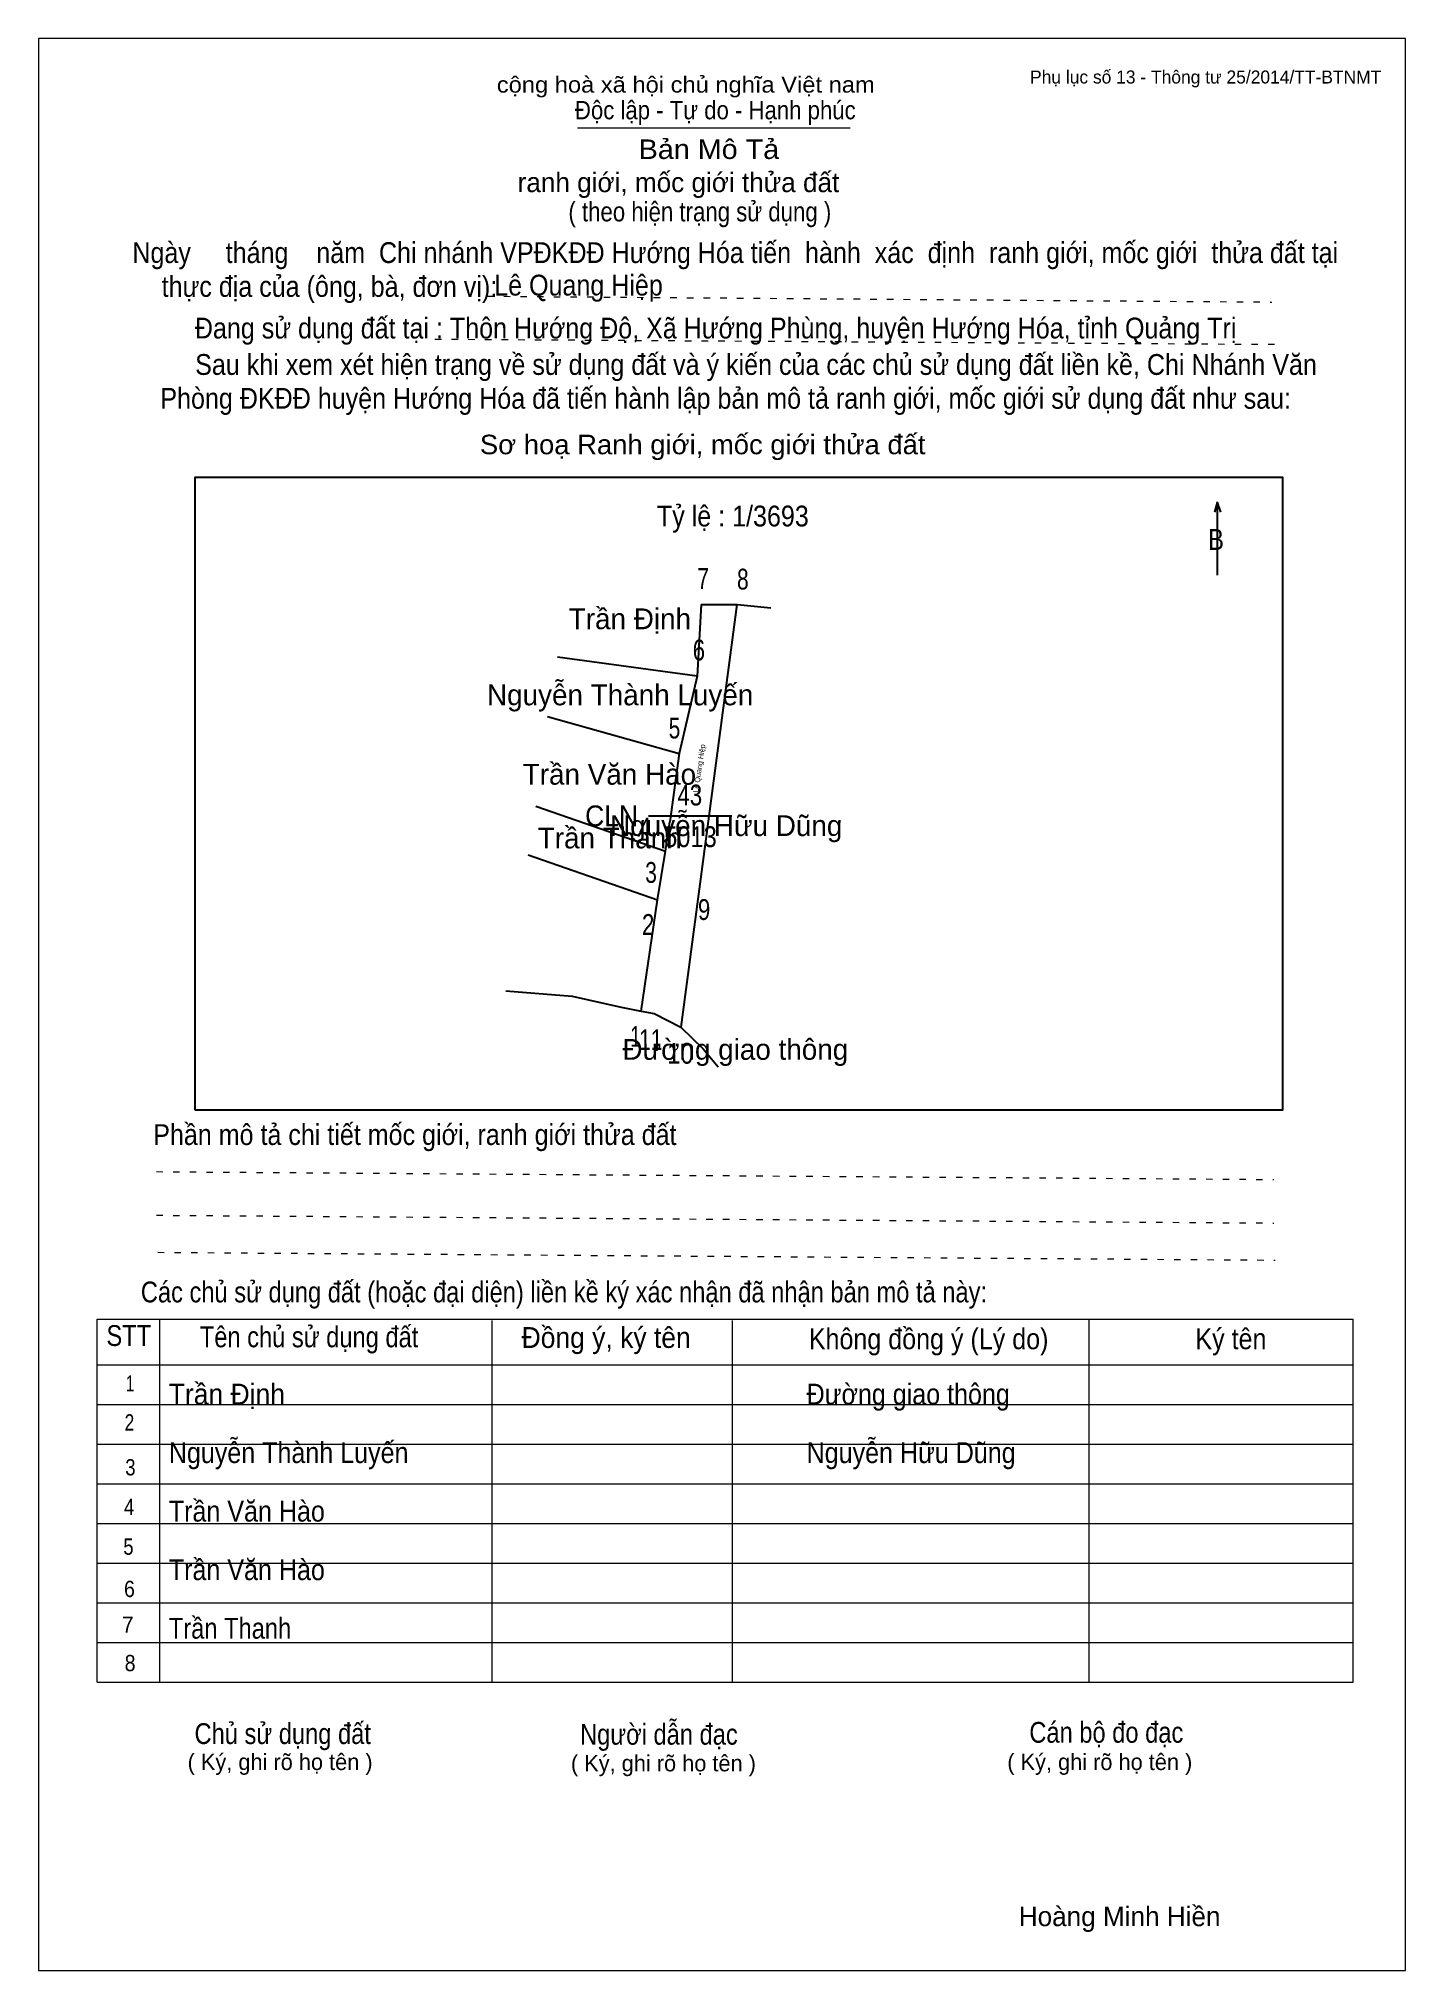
# Model space of a CAD drawing. Header units: centimetres. Extents: x 0 to 21, y 0 to 29.7.
import ezdxf
from ezdxf.enums import TextEntityAlignment as Align

# ---------------------------------------------------------------- set-up
doc = ezdxf.new("R2010")
doc.units = ezdxf.units.CM
doc.header["$LTSCALE"] = 0.13
doc.linetypes.add('DOTTED', pattern=[1.5, 0.3, -1.2])
for name, color, linetype, lineweight in [('1', 7, 'Continuous', 13), ('33', 7, 'Continuous', 25), ('6', 7, 'Continuous', 25), ('62', 7, 'Continuous', 13)]:
    doc.layers.add(name, color=color, linetype=linetype, lineweight=lineweight)
for name, color, linetype in [('2', 7, 'Continuous'), ('32', 7, 'Continuous'), ('34', 7, 'Continuous'), ('51', 7, 'Continuous'), ('63', 7, 'Continuous')]:
    doc.layers.add(name, color=color, linetype=linetype)

msp = doc.modelspace()

# ---------------------------------------------------------------- linework, layer by layer
at = {"layer": '1'}
msp.add_lwpolyline([(21, 0), (21, 29.7), (0, 29.7), (0, 0)], close=True, dxfattribs=at)
at = {"layer": '33'}
msp.add_line((9.37, 17.75), (10.65, 17.75), dxfattribs=at)
at = {"layer": '6'}
for p, q in [((10.18, 21), (10.12, 19.9)), ((10.18, 21), (10.73, 21)), ((10.12, 19.9), (7.97, 20.19)), ((10.12, 19.9), (9.84, 18.71)), ((7.82, 19.28), (9.84, 18.71)), ((9.84, 18.71), (9.7, 17.66)), ((7.64, 17.9), (9.63, 17.21)), ((7.52, 17.15), (9.51, 16.46)), ((9.26, 14.75), (9.51, 16.46))]:
    msp.add_line(p, q, dxfattribs=at)
for points in [[(10.73, 21), (10.16, 16.7), (9.87, 14.5)], [(10.73, 21), (10.74, 21), (11.25, 20.95)], [(9.51, 16.46), (9.63, 17.21), (9.7, 17.66)], [(7.18, 15.06), (8.2, 14.98), (8.95, 14.81), (9.26, 14.75)], [(9.26, 14.75), (9.46, 14.71), (9.87, 14.5)], [(9.87, 14.5), (10.21, 14.17), (10.44, 13.89)]]:
    msp.add_lwpolyline(points, dxfattribs=at)
at = {"layer": '62'}
for p, q in [((8.28, 28.33), (12.47, 28.33)), ((0.9, 10.01), (20.2, 10.01)), ((0.9, 4.43), (0.9, 10.01)), ((1.86, 4.43), (1.86, 10.01)), ((6.97, 4.43), (6.97, 9.99)), ((10.66, 4.43), (10.66, 9.99)), ((16.14, 4.43), (16.14, 10.01)), ((20.2, 4.43), (20.2, 10.01)), ((0.9, 9.31), (20.2, 9.31)), ((0.9, 8.7), (20.2, 8.7)), ((0.9, 8.09), (20.2, 8.09)), ((0.9, 7.48), (20.2, 7.48)), ((0.9, 6.87), (20.2, 6.87)), ((0.9, 6.26), (20.2, 6.26)), ((0.9, 5.65), (20.2, 5.65)), ((0.9, 5.04), (20.2, 5.04)), ((0.9, 4.43), (20.2, 4.43))]:
    msp.add_line(p, q, dxfattribs=at)
at = {"layer": '62', "linetype": 'DOTTED'}
for p, q in [((6.89, 25.74), (18.95, 25.65)), ((6.09, 25.08), (19.04, 25)), ((1.81, 12.28), (18.98, 12.16)), ((1.81, 11.61), (18.98, 11.49)), ((1.83, 11.04), (19, 10.92))]:
    msp.add_line(p, q, dxfattribs=at)
at = {"layer": '62', "lineweight": 25}
for p, q in [((18.11, 22.58), (18.11, 21.45)), ((18.11, 22.57), (18.07, 22.42)), ((18.11, 22.57), (18.16, 22.42))]:
    msp.add_line(p, q, dxfattribs=at)
msp.add_lwpolyline([(2.4, 13.23), (19.12, 13.23), (19.12, 22.95), (2.4, 22.95)], close=True, dxfattribs=at)

# ---------------------------------------------------------------- texts
at = {"layer": '2', "width": 0.9}
msp.add_text('Lê Quang Hiệp', height=0.08118, rotation=81.469, dxfattribs=at).set_placement((10.189, 18.474), align=Align.CENTER)
at = {"layer": '32'}
for s, width, p in [('7', 0.75, (10.21, 21.24)), ('8', 0.75, (10.82, 21.23)), ('6', 0.8, (10.145, 20.14)), ('5', 0.75, (9.77, 18.94)), ('4', 0.8, (9.315, 17.4)), ('3', 0.75, (9.41, 16.72)), ('9', 0.8, (10.225, 16.15)), ('2', 0.8, (9.365, 15.92)), ('1', 0.65, (9.17, 14.2)), ('11', 0.75, (9.405, 14.15)), ('10', 0.85, (9.86, 13.94))]:
    msp.add_text(s, height=0.32, dxfattribs=dict(at, width=width)).set_placement(p, align=Align.CENTER)
at = {"layer": '33'}
for s, p in [('Trần Định', (9.085, 20.62)), ('Nguyễn Thành Luyến', (8.935, 19.45)), ('Trần Văn Hào', (8.77, 18.23)), ('Trần Văn Hào', (8.77, 18.23)), ('Nguyễn Hữu Dũng', (10.565, 17.44)), ('Trần Thanh', (8.775, 17.25)), ('Đường giao thông', (10.705, 14))]:
    msp.add_text(s, height=0.32, dxfattribs=at).set_placement(p, align=Align.CENTER)
for s, width, p in [('43', 0.8, (10.005, 17.91)), ('5013', 0.85, (10.015, 17.27))]:
    msp.add_text(s, height=0.32, dxfattribs=dict(at, width=width)).set_placement(p, align=Align.CENTER)
at = {"layer": '33', "width": 0.95}
msp.add_text('CLN', height=0.32, dxfattribs=at).set_placement((9.21, 17.59), align=Align.RIGHT)
at = {"layer": '34'}
for s, width, p in [('Lê Quang Hiệp', 0.9, (7, 25.75)), ('Trần Định', 0.95, (2, 8.7)), ('Đường giao thông', 0.9, (11.8, 8.7)), ('Nguyễn Thành Luyến', 0.9, (2, 7.8)), ('Nguyễn Hữu Dũng', 0.9, (11.8, 7.8)), ('Trần Văn Hào', 0.9, (2, 6.9)), ('Trần Văn Hào', 0.9, (2, 6)), ('Trần Thanh', 0.85, (2, 5.1))]:
    msp.add_text(s, height=0.32, dxfattribs=dict(at, width=width)).set_placement(p)
at = {"layer": '51', "width": 0.9}
msp.add_text('Tỷ lệ : 1/3693', height=0.32, dxfattribs=at).set_placement((9.5, 22.2))
at = {"layer": '62'}
for s, height, width, p in [('cộng hoà xã hội chủ nghĩa Việt nam', 0.2474, 1.1, (7.04, 28.87)), ('Độc lập - Tự do - Hạnh phúc', 0.2828, 0.9, (8.24, 28.46)), ('Bản Mô Tả', 0.3, 1.1, (9.22, 27.85)), ('( theo hiện trạng sử dụng )', 0.3, 0.85, (8.14, 26.89)), ('Ngày     tháng    năm  Chi nhánh VPĐKĐĐ Hướng Hóa tiến  hành  xác  định  ranh giới, mốc giới  thửa đất tại ', 0.32, 0.9, (1.44, 26.25)), ('thực địa của (ông, bà, đơn vị): ', 0.32, 0.9, (1.89, 25.73)), ('Đang sử dụng đất tại : Thôn Hướng Độ, Xã Hướng Phùng, huyện Hướng Hóa, tỉnh Quảng Trị', 0.32, 0.9, (2.4, 25.09)), ('     Sau khi xem xét hiện trạng về sử dụng đất và ý kiến của các chủ sử dụng đất liền kề, Chi Nhánh Văn ', 0.32, 0.9, (1.87, 24.53)), ('Phòng ĐKĐĐ huyện Hướng Hóa đã tiến hành lập bản mô tả ranh giới, mốc giới sử dụng đất như sau:', 0.32, 0.9, (1.87, 24.01)), ('Sơ hoạ Ranh giới, mốc giới thửa đất', 0.3, 1.05, (6.78, 23.31)), ('B', 0.32, 0.85, (17.97, 21.84)), ('Phần mô tả chi tiết mốc giới, ranh giới thửa đất ', 0.32, 0.9, (1.76, 12.69)), ('Các chủ sử dụng đất (hoặc đại diện) liền kề ký xác nhận đã nhận bản mô tả này:', 0.32, 0.85, (1.57, 10.27))]:
    msp.add_text(s, height=height, dxfattribs=dict(at, width=width)).set_placement(p)
msp.add_text('ranh giới, mốc giới thửa đất', height=0.3, dxfattribs=at).set_placement((7.36, 27.34))
for s, height, width, p in [('STT', 0.32, 0.85, (1.385, 9.6)), ('Tên chủ sử dụng đất', 0.32, 0.85, (4.155, 9.58)), ('Đồng ý, ký tên', 0.32, 0.95, (8.72, 9.57)), ('Không đồng ý (Lý do)', 0.32, 0.9, (13.675, 9.55)), ('Ký tên', 0.32, 0.9, (18.32, 9.55)), ('1', 0.25, 0.7, (1.405, 8.9)), ('2', 0.25, 0.8, (1.395, 8.3)), ('3', 0.25, 0.85, (1.41, 7.61)), ('4', 0.25, 0.85, (1.39, 7)), ('5', 0.25, 0.85, (1.38, 6.39)), ('6', 0.25, 0.9, (1.395, 5.74)), ('7', 0.25, 0.95, (1.37, 5.19)), ('8', 0.25, 0.9, (1.405, 4.6)), ('Người dẫn đạc', 0.32, 0.85, (9.53, 3.47)), ('Chủ sử dụng đất', 0.32, 0.85, (3.75, 3.48)), ('Cán bộ đo đạc', 0.32, 0.85, (16.405, 3.5))]:
    msp.add_text(s, height=height, dxfattribs=dict(at, width=width)).set_placement(p, align=Align.CENTER)
for p in [(3.71, 3.08), (9.6, 3.06), (16.305, 3.08)]:
    msp.add_text('( Ký, ghi rõ họ tên )', height=0.25, dxfattribs=at).set_placement(p, align=Align.CENTER)
at = {"layer": '63'}
msp.add_text('Phụ lục số 13 - Thông tư 25/2014/TT-BTNMT', height=0.2, dxfattribs=at).set_placement((20.63, 29.01), align=Align.RIGHT)
msp.add_text('Hoàng Minh Hiền', height=0.3, dxfattribs=at).set_placement((16.61, 0.68), align=Align.CENTER)

doc.saveas('drawing.dxf')
